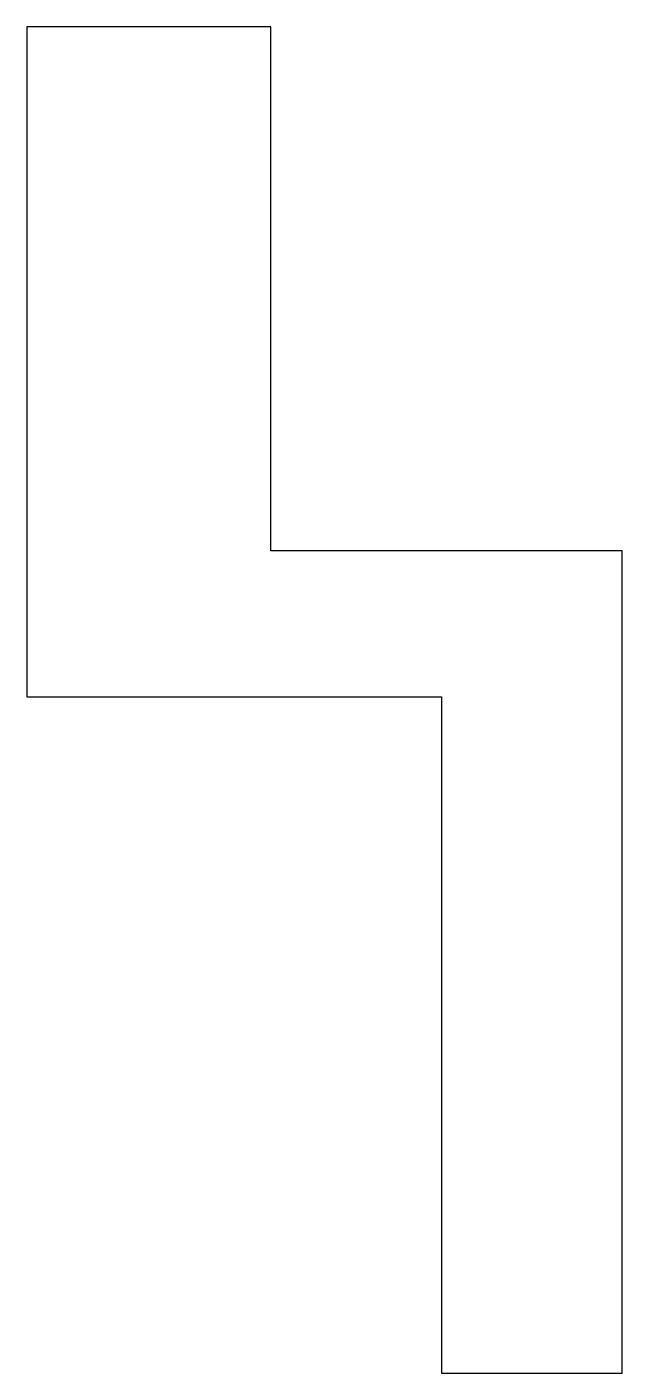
# Model space of a CAD drawing. Header units: millimetres. Extents: x -5 to 19.4, y -42.2 to 13.
import ezdxf

# ---------------------------------------------------------------- set-up
doc = ezdxf.new("R2010")
doc.units = ezdxf.units.MM

msp = doc.modelspace()

# ---------------------------------------------------------------- linework, layer by layer
for p, q in [((5, 13), (-5, 13)), ((-5, 13), (-5, -14.5)), ((5, -8.5), (5, 13)), ((19.4, -8.5), (5, -8.5)), ((19.4, -42.25), (19.4, -8.5)), ((-5, -14.5), (12, -14.5)), ((12, -14.5), (12, -42.25)), ((12, -42.25), (19.4, -42.25))]:
    msp.add_line(p, q)

doc.saveas('drawing.dxf')
